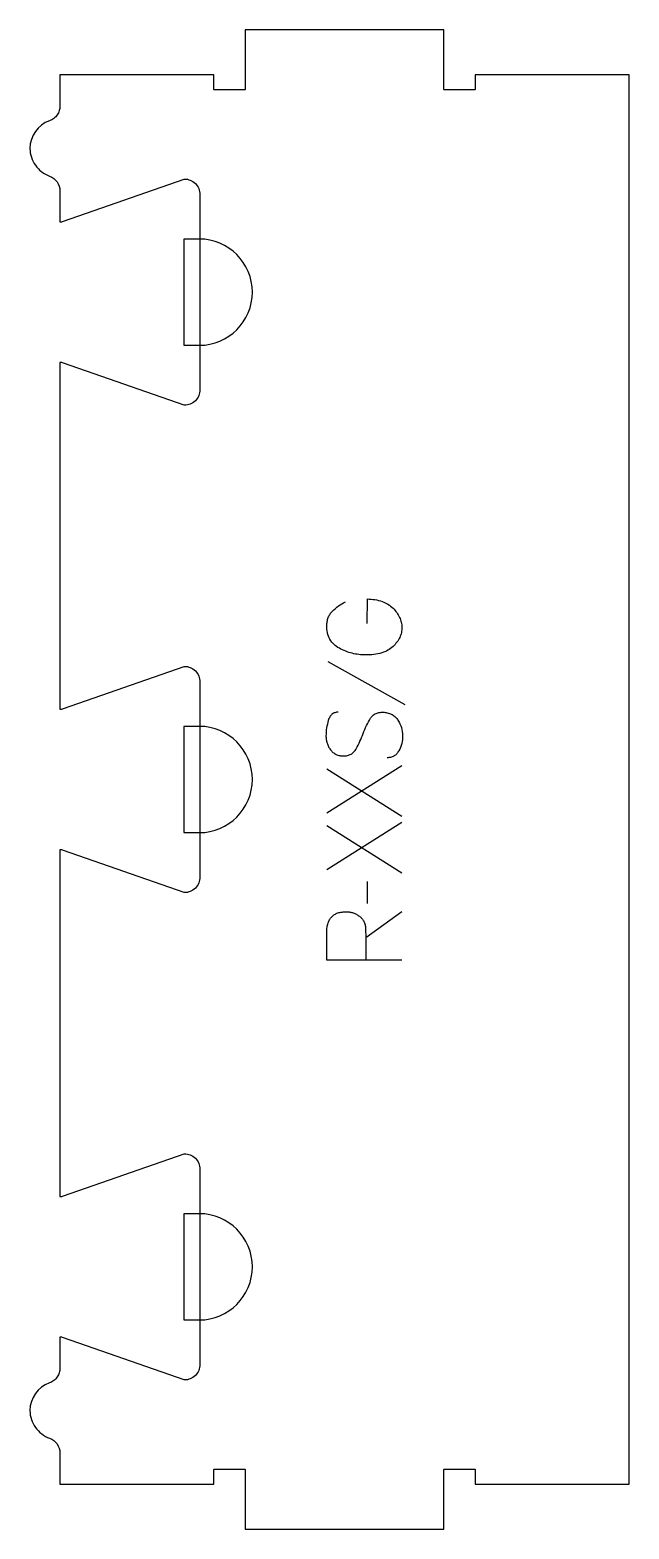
# Model space of a CAD drawing. Extents: x 0 to 240, y 0 to 600.
import ezdxf

# ---------------------------------------------------------------- set-up
doc = ezdxf.new("R2010")
doc.units = 0
for name, color, linetype in [('1_ANYTOOL_1MMDEEP_LABELS_S', 2, 'CONTINUOUS'), ('4_ANYTOOL_CUTTHROUGH_OUTSI', 5, 'CONTINUOUS'), ('5_ANYTOOL_HALF_MILL_9MM_IN', 3, 'CONTINUOUS')]:
    doc.layers.add(name, color=color, linetype=linetype)

msp = doc.modelspace()

# ---------------------------------------------------------------- linework, layer by layer
at = {"layer": '1_ANYTOOL_1MMDEEP_LABELS_S'}
for p, q in [((119.25051, 346.978565), (150.021939, 329.792851)), ((148.779082, 305.278565), (118.779082, 286.335708)), ((118.779082, 304.035708), (148.779082, 285.135708)), ((148.779082, 282.564279), (118.779082, 263.621422)), ((118.779082, 281.321422), (148.779082, 262.421422)), ((134.893367, 258.992851), (134.979082, 250.207137)), ((134.336224, 236.535708), (148.821939, 246.992851))]:
    msp.add_line(p, q, dxfattribs=at)
for points in [[(134.979082, 362.192851), (135.021939, 371.964279, -0.031732), (138.029341, 371.696169, -0.048764), (140.946939, 370.951779, -0.050291), (143.257447, 369.842067, -0.060119), (145.264796, 368.257137, -0.036578), (146.751212, 366.525117, -0.050793), (147.911224, 364.566065, -0.051881), (148.578969, 362.613048, -0.053919), (148.821939, 360.564279, -0.055881), (148.614995, 358.529132, -0.055271), (147.964796, 356.589279, -0.05403), (146.805602, 354.663303, -0.038531), (145.307653, 352.978565, -0.067281), (143.196639, 351.430852, -0.049165), (140.77551, 350.407137, -0.047412), (137.571592, 349.73421, -0.028075), (134.293367, 349.549994, -0.03109), (131.601788, 349.71752, -0.031496), (128.952296, 350.219637, -0.031425), (126.324051, 351.070509, -0.02824), (123.814796, 352.228565, -0.064555), (121.663271, 353.757369, -0.078906), (120.03801, 355.823208, -0.076878), (119.06346, 358.446809, -0.050594), (118.779082, 361.249994, -0.039946), (118.911878, 362.909555, -0.052714), (119.346939, 364.512494, -0.053511), (120.062273, 365.895691, -0.05153), (121.05051, 367.099994, -0.040443), (123.473652, 369.140218, -0.04035), (126.193367, 370.764279)], [(123.364796, 326.664279, 0.071867), (122.028189, 326.471166, 0.100684), (120.846939, 325.844637, 0.047558), (120.370488, 325.370083, 0.038563), (119.98176, 324.820083, 0.037928), (119.634292, 324.122895, 0.026634), (119.379082, 323.385708, 0.028461), (118.693099, 320.362375, 0.041577), (118.436224, 317.278565, 0.036938), (118.547364, 315.776205, 0.041531), (118.891582, 314.310708, 0.041583), (119.46879, 312.933331, 0.038125), (120.257653, 311.664279, 0.057611), (121.249557, 310.594127, 0.065808), (122.470153, 309.799994, 0.06469), (123.929708, 309.322498, 0.046778), (125.464796, 309.178565, 0.052235), (127.014638, 309.340921, 0.075448), (128.464796, 309.885708, 0.076671), (129.637848, 310.8018, 0.061023), (130.521939, 312.007137, 0.021951), (132.049284, 315.035991, 0.018213), (133.329082, 318.178565, -0.02405), (134.634544, 321.28005, -0.02981), (136.264796, 324.221422, -0.068439), (137.230726, 325.362724, -0.079282), (138.482653, 326.171422, -0.076308), (140.061335, 326.596422, -0.047772), (141.707653, 326.621422, -0.046243), (143.388612, 326.328188, -0.06359), (144.959439, 325.678565, -0.064671), (146.243628, 324.705741, -0.057073), (147.257653, 323.449994, -0.067522), (148.620563, 320.481685, -0.070793), (149.121939, 317.257137, -0.064027), (148.759424, 314.118121, -0.070447), (147.579082, 311.192851, -0.054374), (146.729449, 310.034434, -0.074742), (145.618367, 309.135708, -0.075199), (144.311989, 308.612701, -0.057737), (142.907653, 308.449994)], [(148.779082, 227.535708), (118.779082, 227.535708), (118.779082, 238.892851, -0.030274), (118.886097, 240.658664, -0.049), (119.26926, 242.380351, -0.050774), (119.861716, 243.712874, -0.06445), (120.739796, 244.871422, -0.0646), (121.875827, 245.761334, -0.052254), (123.190689, 246.366065, -0.050381), (124.883237, 246.755201, -0.031337), (126.621939, 246.864279, -0.040022), (127.995995, 246.754119, -0.042626), (129.332653, 246.419637, -0.04247), (130.622373, 245.850952, -0.036572), (131.807653, 245.085708, -0.051097), (132.821608, 244.14393, -0.061981), (133.596939, 243.001779, -0.061813), (134.073439, 241.692777, -0.049309), (134.25051, 240.307137, -0.003273), (134.288202, 239.439486, -0.003121), (134.314796, 238.571422, -0.003882), (134.331715, 237.553641, -0.002215), (134.336224, 236.535708), (134.336224, 227.578565)]]:
    msp.add_lwpolyline(points, format="xyb", dxfattribs=at)
at = {"layer": '4_ANYTOOL_CUTTHROUGH_OUTSI'}
msp.add_lwpolyline([(68, 143.85), (68, 65.85, -0.414214), (61.75, 59.6, -0.084368), (61.667412, 59.614035), (13.383805, 76.513148, 0.061178), (12, 76.744563), (12, 64.345563, -0.070764), (11.736434, 62.492595, -0.078957), (10.940901, 60.803532, -0.083664), (9.576928, 59.381893, -0.07497), (7.833333, 58.453006, 0.317837), (0, 47.375, 0.081314), (0.579567, 43.834805, 0.146504), (4.688794, 38.02348, 0.081314), (7.833333, 36.296994, -0.317837), (12, 30.404437), (12, 18.000456), (73.602219, 18.000002), (73.602219, 23.75, -0.414214), (73.852219, 24), (85.852219, 24, -0.414214), (86.102219, 23.75), (86.102219, 0), (165.602219, 0), (165.602219, 23.75, -0.414214), (165.852219, 24), (177.852219, 24, -0.414214), (178.102219, 23.75), (178.102219, 18), (239.703562, 18), (239.703562, 581.5), (178.102219, 581.5), (178.102219, 575.75, -0.414214), (177.852219, 575.5), (165.852219, 575.5, -0.414214), (165.602219, 575.75), (165.602219, 599.5), (86.102219, 599.5), (86.102219, 575.75, -0.414214), (85.852219, 575.5), (73.852219, 575.5, -0.414214), (73.602219, 575.75), (73.602219, 581.499996), (12, 581.499088), (12, 569.095096, -0.070762), (11.736331, 567.242251, -0.078953), (10.940757, 565.553324, -0.083659), (9.576826, 564.131816, -0.074965), (7.833333, 563.203006, 0.317837), (0, 552.125, 0.081314), (0.579567, 548.584805, 0.146504), (4.688794, 542.77348, 0.081314), (7.833333, 541.046994, -0.317837), (12, 535.154437), (12, 522.755437, 0.061784), (13.39487, 522.990431), (61.667412, 539.885965, -0.084368), (61.75, 539.9, -0.414214), (68, 533.65), (68, 455.65, -0.414214), (61.75, 449.4, -0.084368), (61.667412, 449.414035), (13.383805, 466.313148, 0.061178), (12, 466.544563), (12, 327.855437, 0.061784), (13.39487, 328.090431), (61.667412, 344.985965, -0.084368), (61.75, 345, -0.414214), (68, 338.75), (68, 260.75, -0.414214), (61.75, 254.5, -0.084368), (61.667412, 254.514035), (13.383805, 271.413148, 0.061178), (12, 271.644563), (12, 132.955437, 0.061784), (13.39487, 133.190431), (61.667412, 150.085965, -0.084368), (61.75, 150.1, -0.414214)], format="xyb", close=True, dxfattribs=at)
at = {"layer": '5_ANYTOOL_HALF_MILL_9MM_IN'}
for points in [[(67.5, 473.4), (67.75, 473.4, 1), (67.75, 515.9), (61.5, 515.9), (61.5, 473.4)], [(67.5, 278.5), (67.75, 278.5, 1), (67.75, 321), (61.5, 321), (61.5, 278.5)], [(67.5, 83.6), (67.75, 83.6, 1), (67.75, 126.1), (61.5, 126.1), (61.5, 83.6)]]:
    msp.add_lwpolyline(points, format="xyb", close=True, dxfattribs=at)

doc.saveas('drawing.dxf')
